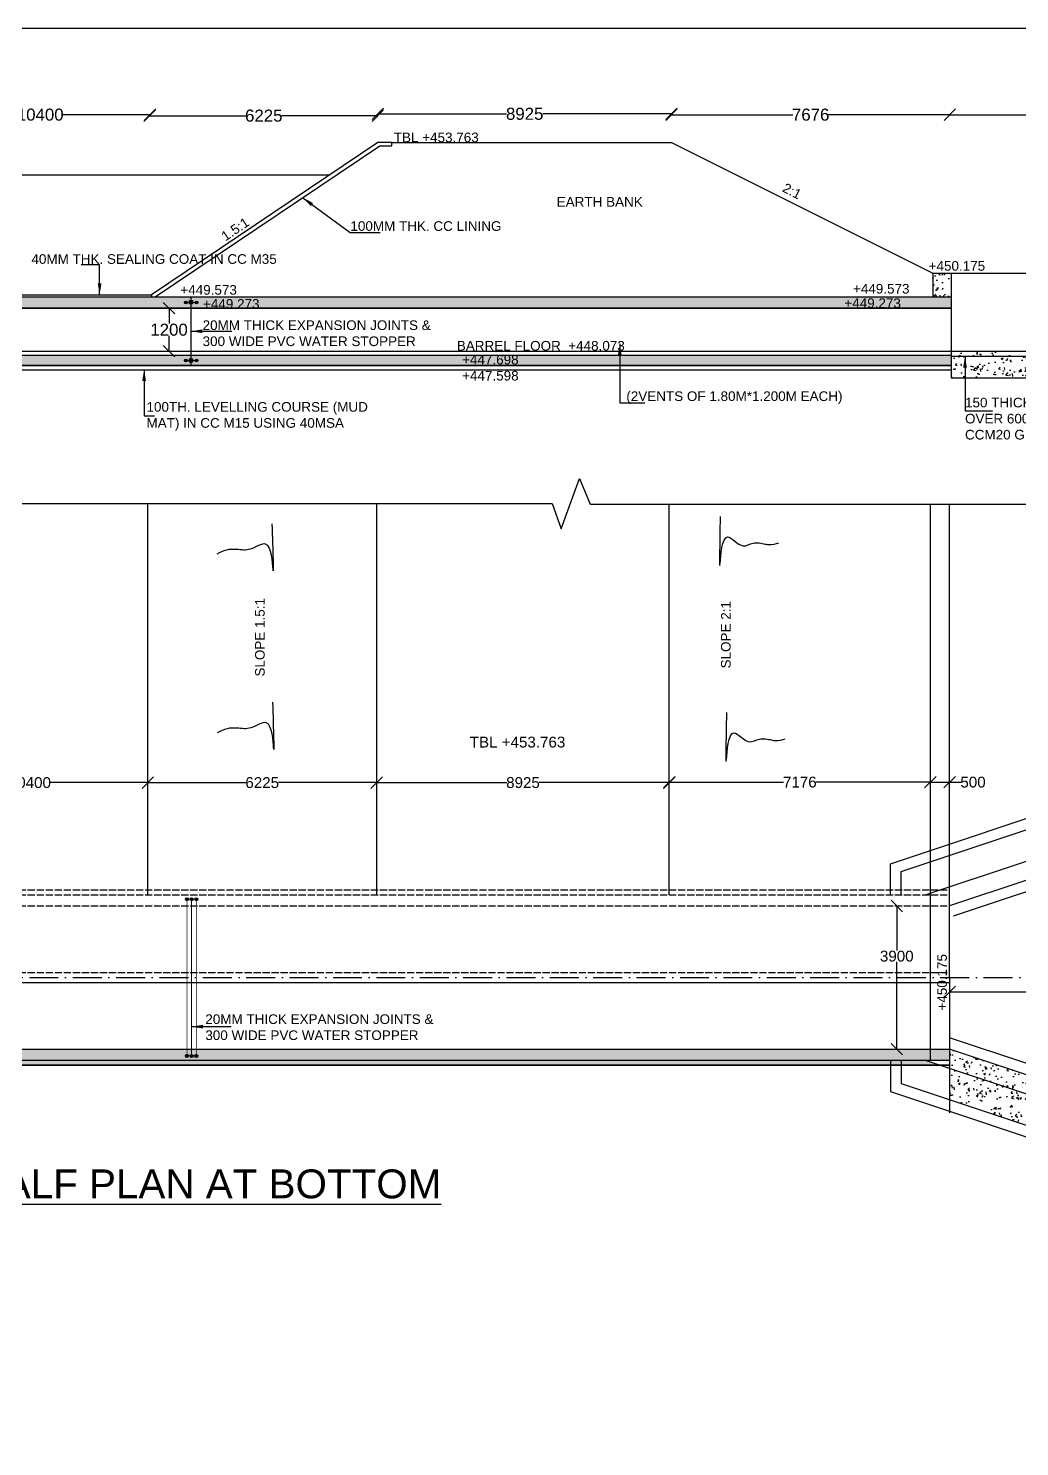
# Model space of a CAD drawing. Header units: millimetres. Extents: x 5124 to 6568637, y 2311 to 91879094.
# Drawn here: x 3752475 to 3760704, y 45943851 to 45955627 of the extents above; entities that cross this region are included whole.
import ezdxf

# ---------------------------------------------------------------- set-up
doc = ezdxf.new("R2010")
doc.units = ezdxf.units.MM
doc.header["$MEASUREMENT"] = 0
doc.linetypes.add('ACAD_ISO02W100', pattern=[15, 12, -3])
doc.linetypes.add('ACAD_ISO10W100', pattern=[18, 12, -3, 0, -3])
for name, color, linetype in [('DIMENSION', 7, 'Continuous'), ('DRAWING', 7, 'Continuous'), ('TEXT', 7, 'Continuous')]:
    doc.layers.add(name, color=color, linetype=linetype)
doc.styles.get("Standard").update_dxf_attribs({"font": 'arial.ttf', "height": 90})
doc.dimstyles.get("Standard").update_dxf_attribs({"dimtxt": 200, "dimasz": 110, "dimexe": 0.18, "dimexo": 0.0625, "dimgap": 0.09, "dimtad": 0, "dimtih": 1, "dimtoh": 1, "dimdec": 0, "dimzin": 0, "dimdsep": 46, "dimtxsty": 'Standard', "dimblk": 'OBLIQUE', "dimcen": 0.09, "dimse1": 1, "dimse2": 1, "dimadec": 0, "dimazin": 0, "dimtfac": 1, "dimtdec": 0, "dimtofl": 0, "dimtmove": 0, "dimatfit": 3, "dimfxl": 1, "dimtolj": 1, "dimtzin": 0, "dimarcsym": 0})
pattern_1 = [(50, (0, 0), (179.31504565, -15.68803375), [18.75, -206.25]), (355, (0, 0), (-34.6878334, 188.0480334), [15, -165]), (100.4514, (14.94, -1.3), (144.6273454, 172.3598855), [15.9350475, -175.285528]), (46.1842, (0, 50), (266.8102622, -41.3797536), [28.125, -309.375]), (96.6356, (22.23, 46.55), (233.6656764, 243.5294677), [23.902572, -262.92825]), (351.1842, (0, 50), (233.6654863, 243.5296502), [22.5, -247.5]), (21, (25, 37.5), (149.22676303, -100.65472267), [18.75, -206.25]), (326, (25, 37.5), (60.828833, 181.28751126), [15, -165]), (71.4514, (37.44, 29.11), (210.05565715, 80.6326242), [15.9350475, -175.285528]), (37.5, (0, 0), (3.03996383, 83.22346346), [0, -163, 0, -167.5, 0, -165.625]), (7.5, (0, 0), (65.76738436, 98.60292797), [0, -95.5, 0, -159.25, 0, -63.125]), (327.5, (-55.75, 0), (133.45560904, -5.63871793), [0, -62.5, 0, -195, 0, -258.75]), (317.5, (-80.75, 0), (145.79654234, 25.02624558), [0, -81.25, 0, -129.5, 0, -183.75])]
pattern_2 = [(50, (-42341.5, 289.44), (179.31504565, -15.68803375), [18.75, -206.25]), (355, (-42341.5, 289.44), (-34.6878334, 188.0480334), [15, -165]), (100.4514, (-42326.56, 288.13), (144.6273454, 172.3598855), [15.9350475, -175.285528]), (46.1842, (-42341.5, 339.44), (266.8102622, -41.3797536), [28.125, -309.375]), (96.6356, (-42319.27, 336), (233.6656764, 243.5294677), [23.902572, -262.92825]), (351.1842, (-42341.5, 339.44), (233.6654863, 243.5296502), [22.5, -247.5]), (21, (-42316.5, 326.94), (149.22676303, -100.65472267), [18.75, -206.25]), (326, (-42316.5, 326.94), (60.828833, 181.28751126), [15, -165]), (71.4514, (-42304.06, 318.55), (210.05565715, 80.6326242), [15.9350475, -175.285528]), (37.5, (-42341.5, 289.44), (3.03996383, 83.22346346), [0, -163, 0, -167.5, 0, -165.625]), (7.5, (-42341.5, 289.44), (65.76738436, 98.60292797), [0, -95.5, 0, -159.25, 0, -63.125]), (327.5, (-42397.25, 289.44), (133.45560904, -5.63871793), [0, -62.5, 0, -195, 0, -258.75]), (317.5, (-42422.25, 289.44), (145.79654234, 25.02624558), [0, -81.25, 0, -129.5, 0, -183.75])]

# ---------------------------------------------------------------- blocks, each defined once
blk = doc.blocks.new('_Oblique')
at = {"color": 0, "linetype": 'ByBlock', "lineweight": -2}
blk.add_line((-0.5, -0.5), (0.5, 0.5), dxfattribs=at)
blk = doc.blocks.new('*D161')
at = {"layer": 'Defpoints', "color": 0, "linetype": 'Continuous', "transparency": 16777216}
for p in [(3750335, 45954908), (3753484, 45954910), (3753484, 45954910)]:
    blk.add_point(p, dxfattribs=at)
at = {"layer": 'DIMENSION', "color": 0, "linetype": 'Continuous', "lineweight": -2, "transparency": 16777216}
for p, q in [((3750335, 45954910), (3751058.3527, 45954910)), ((3753484, 45954910), (3752760.6473, 45954910))]:
    blk.add_line(p, q, dxfattribs=at)
at = {"layer": 'DIMENSION', "color": 0, "linetype": 'Continuous', "lineweight": -2, "transparency": 16777216, "xscale": 95, "yscale": 95, "zscale": 95, "rotation": 180}
blk.add_blockref('_Oblique', (3750335, 45954910), dxfattribs=at)
at = {"layer": 'DIMENSION', "color": 0, "linetype": 'Continuous', "lineweight": -2, "transparency": 16777216, "xscale": 95, "yscale": 95, "zscale": 95}
blk.add_blockref('_Oblique', (3753484, 45954910), dxfattribs=at)
at = {"layer": 'DIMENSION', "color": 0, "linetype": 'Continuous', "transparency": 16777216, "insert": (3751909.5, 45954910), "char_height": 100, "attachment_point": 5}
blk.add_mtext('\\A1;CANAL BED WIDTH 10400', dxfattribs=at)
blk = doc.blocks.new('*D162')
at = {"layer": 'Defpoints', "color": 0, "linetype": 'Continuous', "transparency": 16777216}
for p in [(3753482, 45954908), (3755376, 45954902), (3755376, 45954680)]:
    blk.add_point(p, dxfattribs=at)
at = {"layer": 'DIMENSION', "color": 0, "linetype": 'Continuous', "lineweight": -2, "transparency": 16777216}
for p, q in [((3753482, 45954902), (3754279, 45954902)), ((3755376, 45954902), (3754579, 45954902))]:
    blk.add_line(p, q, dxfattribs=at)
at = {"layer": 'DIMENSION', "color": 0, "linetype": 'Continuous', "lineweight": -2, "transparency": 16777216, "xscale": 95, "yscale": 95, "zscale": 95, "rotation": 180}
blk.add_blockref('_Oblique', (3753482, 45954902), dxfattribs=at)
at = {"layer": 'DIMENSION', "color": 0, "linetype": 'Continuous', "lineweight": -2, "transparency": 16777216, "xscale": 95, "yscale": 95, "zscale": 95}
blk.add_blockref('_Oblique', (3755376, 45954902), dxfattribs=at)
at = {"layer": 'DIMENSION', "color": 0, "linetype": 'Continuous', "transparency": 16777216, "insert": (3754429, 45954902), "char_height": 100, "attachment_point": 5}
blk.add_mtext('\\A1;6225', dxfattribs=at)
blk = doc.blocks.new('*D163')
at = {"layer": 'Defpoints', "color": 0, "linetype": 'Continuous', "transparency": 16777216}
for p in [(3755376, 45954902), (3757814, 45954917), (3757814, 45954680)]:
    blk.add_point(p, dxfattribs=at)
at = {"layer": 'DIMENSION', "color": 0, "linetype": 'Continuous', "lineweight": -2, "transparency": 16777216}
for p, q in [((3755376, 45954917), (3756445, 45954917)), ((3757814, 45954917), (3756745, 45954917))]:
    blk.add_line(p, q, dxfattribs=at)
at = {"layer": 'DIMENSION', "color": 0, "linetype": 'Continuous', "lineweight": -2, "transparency": 16777216, "xscale": 95, "yscale": 95, "zscale": 95, "rotation": 180}
blk.add_blockref('_Oblique', (3755376, 45954917), dxfattribs=at)
at = {"layer": 'DIMENSION', "color": 0, "linetype": 'Continuous', "lineweight": -2, "transparency": 16777216, "xscale": 95, "yscale": 95, "zscale": 95}
blk.add_blockref('_Oblique', (3757814, 45954917), dxfattribs=at)
at = {"layer": 'DIMENSION', "color": 0, "linetype": 'Continuous', "transparency": 16777216, "insert": (3756595, 45954917), "char_height": 100, "attachment_point": 5}
blk.add_mtext('\\A1;8925', dxfattribs=at)
blk = doc.blocks.new('*D164')
at = {"layer": 'Defpoints', "color": 0, "linetype": 'Continuous', "transparency": 16777216}
for p in [(3757814, 45954917), (3760124, 45954910), (3760124, 45954910)]:
    blk.add_point(p, dxfattribs=at)
at = {"layer": 'DIMENSION', "color": 0, "linetype": 'Continuous', "lineweight": -2, "transparency": 16777216}
for p, q in [((3757814, 45954910), (3758820, 45954910)), ((3760124, 45954910), (3759118, 45954910))]:
    blk.add_line(p, q, dxfattribs=at)
at = {"layer": 'DIMENSION', "color": 0, "linetype": 'Continuous', "lineweight": -2, "transparency": 16777216, "xscale": 95, "yscale": 95, "zscale": 95, "rotation": 180}
blk.add_blockref('_Oblique', (3757814, 45954910), dxfattribs=at)
at = {"layer": 'DIMENSION', "color": 0, "linetype": 'Continuous', "lineweight": -2, "transparency": 16777216, "xscale": 95, "yscale": 95, "zscale": 95}
blk.add_blockref('_Oblique', (3760124, 45954910), dxfattribs=at)
at = {"layer": 'DIMENSION', "color": 0, "linetype": 'Continuous', "transparency": 16777216, "insert": (3758969, 45954910), "char_height": 100, "attachment_point": 5}
blk.add_mtext('\\A1;7676', dxfattribs=at)
blk = doc.blocks.new('*D165')
at = {"layer": 'Defpoints', "color": 0, "linetype": 'Continuous', "transparency": 16777216}
for p in [(3760124, 45954910), (3763319, 45954910), (3763319, 45954910)]:
    blk.add_point(p, dxfattribs=at)
at = {"layer": 'DIMENSION', "color": 0, "linetype": 'Continuous', "lineweight": -2, "transparency": 16777216}
for p, q in [((3760124, 45954910), (3761538, 45954910)), ((3763319, 45954910), (3761905, 45954910))]:
    blk.add_line(p, q, dxfattribs=at)
at = {"layer": 'DIMENSION', "color": 0, "linetype": 'Continuous', "lineweight": -2, "transparency": 16777216, "xscale": 95, "yscale": 95, "zscale": 95, "rotation": 180}
blk.add_blockref('_Oblique', (3760124, 45954910), dxfattribs=at)
at = {"layer": 'DIMENSION', "color": 0, "linetype": 'Continuous', "lineweight": -2, "transparency": 16777216, "xscale": 95, "yscale": 95, "zscale": 95}
blk.add_blockref('_Oblique', (3763319, 45954910), dxfattribs=at)
at = {"layer": 'DIMENSION', "color": 0, "linetype": 'Continuous', "transparency": 16777216, "insert": (3761722, 45954910), "char_height": 100, "attachment_point": 5}
blk.add_mtext('\\A1;10600', dxfattribs=at)
blk = doc.blocks.new('*D183')
at = {"layer": 'Defpoints', "color": 0, "linetype": 'Continuous', "transparency": 16777216}
for p in [(3753642.5, 45953303), (3753642.5, 45952946), (3753642.5, 45952946)]:
    blk.add_point(p, dxfattribs=at)
at = {"layer": 'DIMENSION', "color": 0, "linetype": 'Continuous', "lineweight": -2, "transparency": 16777216}
for p, q in [((3753642.5, 45953303), (3753642.5, 45953175.6473)), ((3753642.5, 45952946), (3753642.5, 45953073.3527))]:
    blk.add_line(p, q, dxfattribs=at)
at = {"layer": 'DIMENSION', "color": 0, "linetype": 'Continuous', "lineweight": -2, "transparency": 16777216, "xscale": 95, "yscale": 95, "zscale": 95}
for p, rotation in [((3753642.5, 45953303), 90), ((3753642.5, 45952946), 270)]:
    blk.add_blockref('_Oblique', p, dxfattribs=dict(at, rotation=rotation))
at = {"layer": 'DIMENSION', "color": 0, "linetype": 'Continuous', "transparency": 16777216, "insert": (3753642.5, 45953124.5), "char_height": 100, "attachment_point": 5}
blk.add_mtext('\\A1;1200', dxfattribs=at)
blk = doc.blocks.new('*D224')
at = {"layer": 'Defpoints', "color": 0, "linetype": 'Continuous', "transparency": 16777216}
for p in [(3753466, 45949364), (3750314, 45949332), (3753466, 45949332)]:
    blk.add_point(p, dxfattribs=at)
at = {"layer": 'DIMENSION', "color": 0, "linetype": 'Continuous', "lineweight": -2, "transparency": 16777216}
for p, q in [((3750314, 45949364), (3751124, 45949364)), ((3753466, 45949364), (3752656, 45949364))]:
    blk.add_line(p, q, dxfattribs=at)
at = {"layer": 'DIMENSION', "color": 0, "linetype": 'Continuous', "lineweight": -2, "transparency": 16777216, "xscale": 95, "yscale": 95, "zscale": 95, "rotation": 180}
blk.add_blockref('_Oblique', (3750314, 45949364), dxfattribs=at)
at = {"layer": 'DIMENSION', "color": 0, "linetype": 'Continuous', "lineweight": -2, "transparency": 16777216, "xscale": 95, "yscale": 95, "zscale": 95}
blk.add_blockref('_Oblique', (3753466, 45949364), dxfattribs=at)
at = {"layer": 'DIMENSION', "color": 0, "linetype": 'Continuous', "transparency": 16777216, "insert": (3751890, 45949364), "char_height": 90, "attachment_point": 5}
blk.add_mtext('\\A1;CANAL BED WIDTH 10400', dxfattribs=at)
blk = doc.blocks.new('*D225')
at = {"layer": 'Defpoints', "color": 0, "linetype": 'Continuous', "transparency": 16777216}
for p in [(3753466, 45949364), (3755366, 45949364), (3755366, 45949364)]:
    blk.add_point(p, dxfattribs=at)
at = {"layer": 'DIMENSION', "color": 0, "linetype": 'Continuous', "lineweight": -2, "transparency": 16777216}
for p, q in [((3753466, 45949364), (3754281, 45949364)), ((3755366, 45949364), (3754552, 45949364))]:
    blk.add_line(p, q, dxfattribs=at)
at = {"layer": 'DIMENSION', "color": 0, "linetype": 'Continuous', "lineweight": -2, "transparency": 16777216, "xscale": 95, "yscale": 95, "zscale": 95, "rotation": 180}
blk.add_blockref('_Oblique', (3753466, 45949364), dxfattribs=at)
at = {"layer": 'DIMENSION', "color": 0, "linetype": 'Continuous', "lineweight": -2, "transparency": 16777216, "xscale": 95, "yscale": 95, "zscale": 95}
blk.add_blockref('_Oblique', (3755366, 45949364), dxfattribs=at)
at = {"layer": 'DIMENSION', "color": 0, "linetype": 'Continuous', "transparency": 16777216, "insert": (3754416, 45949364), "char_height": 90, "attachment_point": 5}
blk.add_mtext('\\A1;6225', dxfattribs=at)
blk = doc.blocks.new('*D226')
at = {"layer": 'Defpoints', "color": 0, "linetype": 'Continuous', "transparency": 16777216}
for p in [(3755366, 45949364), (3757796, 45949364), (3757796, 45949364)]:
    blk.add_point(p, dxfattribs=at)
at = {"layer": 'DIMENSION', "color": 0, "linetype": 'Continuous', "lineweight": -2, "transparency": 16777216}
for p, q in [((3755366, 45949364), (3756446, 45949364)), ((3757796, 45949364), (3756716, 45949364))]:
    blk.add_line(p, q, dxfattribs=at)
at = {"layer": 'DIMENSION', "color": 0, "linetype": 'Continuous', "lineweight": -2, "transparency": 16777216, "xscale": 95, "yscale": 95, "zscale": 95, "rotation": 180}
blk.add_blockref('_Oblique', (3755366, 45949364), dxfattribs=at)
at = {"layer": 'DIMENSION', "color": 0, "linetype": 'Continuous', "lineweight": -2, "transparency": 16777216, "xscale": 95, "yscale": 95, "zscale": 95}
blk.add_blockref('_Oblique', (3757796, 45949364), dxfattribs=at)
at = {"layer": 'DIMENSION', "color": 0, "linetype": 'Continuous', "transparency": 16777216, "insert": (3756581, 45949364), "char_height": 90, "attachment_point": 5}
blk.add_mtext('\\A1;8925', dxfattribs=at)
blk = doc.blocks.new('*D227')
at = {"layer": 'Defpoints', "color": 0, "linetype": 'Continuous', "transparency": 16777216}
for p in [(3757796, 45949364), (3759963, 45949368), (3759963, 45949368)]:
    blk.add_point(p, dxfattribs=at)
at = {"layer": 'DIMENSION', "color": 0, "linetype": 'Continuous', "lineweight": -2, "transparency": 16777216}
for p, q in [((3757796, 45949368), (3758745, 45949368)), ((3759963, 45949368), (3759013, 45949368))]:
    blk.add_line(p, q, dxfattribs=at)
at = {"layer": 'DIMENSION', "color": 0, "linetype": 'Continuous', "lineweight": -2, "transparency": 16777216, "xscale": 95, "yscale": 95, "zscale": 95, "rotation": 180}
blk.add_blockref('_Oblique', (3757796, 45949368), dxfattribs=at)
at = {"layer": 'DIMENSION', "color": 0, "linetype": 'Continuous', "lineweight": -2, "transparency": 16777216, "xscale": 95, "yscale": 95, "zscale": 95}
blk.add_blockref('_Oblique', (3759963, 45949368), dxfattribs=at)
at = {"layer": 'DIMENSION', "color": 0, "linetype": 'Continuous', "transparency": 16777216, "insert": (3758879, 45949368), "char_height": 90, "attachment_point": 5}
blk.add_mtext('\\A1;7176', dxfattribs=at)
blk = doc.blocks.new('*D228')
at = {"layer": 'Defpoints', "color": 0, "linetype": 'Continuous', "transparency": 16777216}
for p in [(3759963, 45949368), (3760123, 45949368), (3760123, 45949368)]:
    blk.add_point(p, dxfattribs=at)
at = {"layer": 'DIMENSION', "color": 0, "linetype": 'Continuous', "lineweight": -2, "transparency": 16777216}
for p, q in [((3759963, 45949368), (3760123, 45949368)), ((3760123, 45949368), (3760218, 45949368))]:
    blk.add_line(p, q, dxfattribs=at)
at = {"layer": 'DIMENSION', "color": 0, "linetype": 'Continuous', "lineweight": -2, "transparency": 16777216, "xscale": 95, "yscale": 95, "zscale": 95, "rotation": 180}
blk.add_blockref('_Oblique', (3759963, 45949368), dxfattribs=at)
at = {"layer": 'DIMENSION', "color": 0, "linetype": 'Continuous', "lineweight": -2, "transparency": 16777216, "xscale": 95, "yscale": 95, "zscale": 95}
blk.add_blockref('_Oblique', (3760123, 45949368), dxfattribs=at)
at = {"layer": 'DIMENSION', "color": 0, "linetype": 'Continuous', "transparency": 16777216, "insert": (3760317, 45949368), "char_height": 90, "attachment_point": 5}
blk.add_mtext('\\A1;500', dxfattribs=at)
blk = doc.blocks.new('*D234')
at = {"layer": 'Defpoints', "color": 0, "linetype": 'Continuous', "transparency": 16777216}
for p in [(3759858, 45948340), (3759684, 45947151), (3759858, 45947151)]:
    blk.add_point(p, dxfattribs=at)
at = {"layer": 'DIMENSION', "color": 0, "linetype": 'Continuous', "lineweight": -2, "transparency": 16777216}
for p, q in [((3759684, 45948340), (3759684, 45947969)), ((3759684, 45947151), (3759684, 45947877))]:
    blk.add_line(p, q, dxfattribs=at)
at = {"layer": 'DIMENSION', "color": 0, "linetype": 'Continuous', "lineweight": -2, "transparency": 16777216, "xscale": 95, "yscale": 95, "zscale": 95}
for p, rotation in [((3759684, 45948340), 90), ((3759684, 45947151), 270)]:
    blk.add_blockref('_Oblique', p, dxfattribs=dict(at, rotation=rotation))
at = {"layer": 'DIMENSION', "color": 0, "linetype": 'Continuous', "transparency": 16777216, "insert": (3759684, 45947923), "char_height": 90, "attachment_point": 5}
blk.add_mtext('\\A1;3900', dxfattribs=at)
blk = doc.blocks.new('*D241')
at = {"layer": 'Defpoints', "color": 0, "linetype": 'Continuous', "transparency": 16777216}
for p in [(3760123, 45947626), (3763316, 45947626), (3763316, 45947626)]:
    blk.add_point(p, dxfattribs=at)
at = {"layer": 'DIMENSION', "color": 0, "linetype": 'Continuous', "lineweight": -2, "transparency": 16777216}
for p, q in [((3760123, 45947626), (3761555, 45947626)), ((3763316, 45947626), (3761885, 45947626))]:
    blk.add_line(p, q, dxfattribs=at)
at = {"layer": 'DIMENSION', "color": 0, "linetype": 'Continuous', "lineweight": -2, "transparency": 16777216, "xscale": 95, "yscale": 95, "zscale": 95, "rotation": 180}
blk.add_blockref('_Oblique', (3760123, 45947626), dxfattribs=at)
at = {"layer": 'DIMENSION', "color": 0, "linetype": 'Continuous', "lineweight": -2, "transparency": 16777216, "xscale": 95, "yscale": 95, "zscale": 95}
blk.add_blockref('_Oblique', (3763316, 45947626), dxfattribs=at)
at = {"layer": 'DIMENSION', "color": 0, "linetype": 'Continuous', "transparency": 16777216, "insert": (3761720, 45947626), "char_height": 90, "attachment_point": 5}
blk.add_mtext('\\A1;10600', dxfattribs=at)

msp = doc.modelspace()

# ---------------------------------------------------------------- hatches: boundary and pattern name
at = {"layer": 'DRAWING', "linetype": 'Continuous'}
h = msp.add_hatch(dxfattribs=at)
h.set_pattern_fill('AR-CONC', color=256, scale=25, style=0)
h.set_pattern_definition(pattern_1)
h.paths.add_polyline_path([(3760136.5, 45953594.5), (3759982.5, 45953594.5), (3759982.5, 45953396.5), (3760136.5, 45953396.5)])
h = msp.add_hatch(dxfattribs=at)
h.set_pattern_fill('AR-CONC', color=256, scale=25, style=0)
h.set_pattern_definition(pattern_1)
h.paths.add_polyline_path([(3760136.5, 45953396.5), (3745242, 45953396.5), (3745242, 45953303), (3760136.5, 45953303)])
h = msp.add_hatch(color=256, dxfattribs=at)
h.paths.add_polyline_path([(3753858.5, 45953351, 1), (3753881.5, 45953351, 1)])
h.paths.add_polyline_path([(3753792.5, 45953351, 1), (3753769.5, 45953351, 1)])
h = msp.add_hatch(color=256, dxfattribs=at)
h.paths.add_polyline_path([(3753825, 45953366.5), (3753811, 45953366.5), (3753811, 45953351), (3753825, 45953351)])
h.paths.add_polyline_path([(3753838.5, 45953366.5), (3753825, 45953366.5), (3753825, 45953351), (3753838.5, 45953351)])
h.paths.add_polyline_path([(3753825, 45953351), (3753811, 45953351), (3753811, 45953338.5), (3753825, 45953338.5)])
h.paths.add_polyline_path([(3753838.5, 45953351), (3753825, 45953351), (3753825, 45953338.5), (3753838.5, 45953338.5)])
h = msp.add_hatch(dxfattribs=at)
h.set_pattern_fill('AR-CONC', color=256, scale=25, style=0)
h.set_pattern_definition(pattern_1)
h.paths.add_polyline_path([(3760136.5, 45952913.5), (3745242, 45952913.5), (3745242, 45952827.5), (3760136.5, 45952827.5)])
h = msp.add_hatch(color=256, dxfattribs=at)
h.paths.add_polyline_path([(3753858.5, 45952869.5, 1), (3753881.5, 45952869.5, 1)])
h.paths.add_polyline_path([(3753792.5, 45952869.5, 1), (3753769.5, 45952869.5, 1)])
h = msp.add_hatch(color=256, dxfattribs=at)
h.paths.add_polyline_path([(3753825, 45952884), (3753811, 45952884), (3753811, 45952868.5), (3753825, 45952868.5)])
h.paths.add_polyline_path([(3753838.5, 45952884), (3753825, 45952884), (3753825, 45952868.5), (3753838.5, 45952868.5)])
h.paths.add_polyline_path([(3753825, 45952868.5), (3753811, 45952868.5), (3753811, 45952856), (3753825, 45952856)])
h.paths.add_polyline_path([(3753838.5, 45952868.5), (3753825, 45952868.5), (3753825, 45952856), (3753838.5, 45952856)])
h = msp.add_hatch(dxfattribs=at)
h.set_pattern_fill('AR-CONC', color=256, scale=25, style=0)
h.set_pattern_definition(pattern_1)
h.paths.add_polyline_path([(3762834.5, 45952938), (3762933, 45952938), (3762936, 45952946), (3760136.5, 45952946), (3760136.5, 45952905), (3762834.5, 45952905), (3762834.5, 45952913)])
h = msp.add_hatch(dxfattribs=at)
h.set_pattern_fill('AR-CONC', color=256, scale=25, style=0)
h.set_pattern_definition(pattern_1)
h.paths.add_polyline_path([(3762834.5, 45952905), (3760136.5, 45952905), (3760136.5, 45952827.5), (3760136.5, 45952726.5), (3763328.5, 45952726.5), (3763328.5, 45952753), (3762834.5, 45952753)])
for points in [[(3753803.5, 45948396.4, 1), (3753778.5, 45948396.4, 1)], [(3753842.5, 45948396.4, 1), (3753817.5, 45948396.4, 1)], [(3753881.5, 45948396.4, 1), (3753856.5, 45948396.4, 1)], [(3753803.5, 45947094.6, 1), (3753778.5, 45947094.6, 1)], [(3753842.5, 45947094.6, 1), (3753817.5, 45947094.6, 1)], [(3753881.5, 45947094.6, 1), (3753856.5, 45947094.6, 1)]]:
    msp.add_hatch(color=256, dxfattribs=at).paths.add_polyline_path(points)
h = msp.add_hatch(dxfattribs=at)
h.set_pattern_fill('AR-CONC', color=256, scale=25, style=0)
h.set_pattern_definition(pattern_2)
h.paths.add_polyline_path([(3759963, 45947151.1), (3745193.5, 45947151.1), (3745193.5, 45947058.6), (3759963, 45947058.6)])
h.paths.add_polyline_path([(3753856.5, 45947094.6), (3753842.5, 45947094.6, -1), (3753817.5, 45947094.6), (3753803.5, 45947094.6, -1), (3753778.5, 45947094.6, -1), (3753803.5, 45947094.6), (3753817.5, 45947094.6, -1), (3753842.5, 45947094.6), (3753856.5, 45947094.6, -1), (3753881.5, 45947094.6, -1)], flags=16)
h.paths.add_polyline_path([(3749974, 45947094.6), (3749960, 45947094.6, -1), (3749935, 45947094.6), (3749921, 45947094.6, -1), (3749896, 45947094.6, -1), (3749921, 45947094.6), (3749935, 45947094.6, -1), (3749960, 45947094.6), (3749974, 45947094.6, -1), (3749999, 45947094.6, -1)], flags=16)
h = msp.add_hatch(dxfattribs=at)
h.set_pattern_fill('AR-CONC', color=256, scale=25, style=0)
h.set_pattern_definition(pattern_2)
h.paths.add_polyline_path([(3760123, 45947151.1), (3759963, 45947151.1), (3759963, 45947058.6), (3760123, 45947058.6)])
h.paths.add_polyline_path([(3759919.5, 45947058.6), (3759721.5, 45947058.6), (3759721.5, 45947017.6), (3760043, 45947017.6)])
h.paths.add_polyline_path([(3759721.5, 45947058.6), (3759631.5, 45947058.6), (3759631.5, 45947017.6), (3759721.5, 45947017.6)])
h.paths.add_polyline_path([(3759631.5, 45947058.6), (3745193.5, 45947058.6), (3745193.5, 45947017.6), (3759631.5, 45947017.6)])
h = msp.add_hatch(dxfattribs=at)
h.set_pattern_fill('AR-CONC', color=256, scale=25, style=0)
h.set_pattern_definition(pattern_2)
h.paths.add_polyline_path([(3760123, 45946991), (3760123, 45946731), (3762913, 45945799.1), (3762913, 45944904.6), (3763159.5, 45944904.6), (3763159.5, 45945983.1)])
h.paths.add_polyline_path([(3760123, 45947151.1), (3760123, 45947017.6), (3760123, 45946991), (3763159.5, 45945983.1), (3763159.5, 45944904.6), (3763316.5, 45944904.6), (3763316.5, 45946089.6)])

# ---------------------------------------------------------------- linework, layer by layer
at = {"layer": 'DIMENSION', "linetype": 'Continuous'}
for points in [[(3754496.9, 45951514.4), (3754505.7, 45951138.7), (3754444.5, 45951344.1), (3754317.2, 45951302.5), (3754260.9, 45951295.2), (3754202.1, 45951300.1), (3754118.8, 45951295.2), (3754038, 45951260.9)], [(3754501.9, 45950031.1), (3754510.7, 45949655.3), (3754449.5, 45949860.7), (3754322.1, 45949819.1), (3754265.8, 45949811.8), (3754207, 45949816.7), (3754123.8, 45949811.8), (3754043, 45949777.6)]]:
    msp.add_spline(points, degree=3, dxfattribs=at)
at = {"layer": 'DRAWING', "linetype": 'Continuous'}
msp.add_line((3760136.5, 45952726.5), (3763328.5, 45952726.5), dxfattribs=at)
for points in [[(3774092, 45955627), (3738648, 45955627), (3738648, 45930809.5), (3774092, 45930809.5)], [(3745242, 45953396.5), (3760136.5, 45953396.5), (3760136.5, 45953303), (3745242, 45953303)], [(3753811, 45953366.5), (3753838.5, 45953366.5), (3753838.5, 45953338.5), (3753811, 45953338.5)], [(3745242, 45952913.5), (3760136.5, 45952913.5), (3760136.5, 45952827.5), (3745242, 45952827.5)], [(3753811, 45952884), (3753838.5, 45952884), (3753838.5, 45952856), (3753811, 45952856)], [(3745193.5, 45947151.1), (3760123, 45947151.1), (3760123, 45947017.6), (3745193.5, 45947017.6)]]:
    msp.add_lwpolyline(points, close=True, dxfattribs=at)
for points in [[(3745546.5, 45953977.5), (3746915, 45954687.5), (3748448, 45954687.5), (3750331.5, 45953414), (3753498, 45953414), (3753498, 45953396.5)], [(3753527.5, 45953396.5), (3755391.5, 45954651), (3755491.5, 45954651), (3755491.5, 45954679.5), (3755376.5, 45954679.5), (3753498, 45953414)], [(3755491.5, 45954679.5), (3757814, 45954679.5), (3759982.5, 45953594.5), (3759982.5, 45953396.5)], [(3748856.3, 45954411.5), (3754978.6, 45954411.5)], [(3759982.5, 45953594.5), (3763176.5, 45953594.5)], [(3760136.5, 45953598), (3760136.5, 45952726.5)], [(3745522, 45953396.5), (3760136.5, 45953396.5)], [(3745242, 45953303), (3760136.5, 45953303)], [(3743552, 45952946), (3763176.5, 45952946)], [(3745244.5, 45952913.5), (3760136.5, 45952913.5)], [(3760136.5, 45952905), (3763328.5, 45952905)], [(3745244.5, 45952827.5), (3760136.5, 45952827.5)], [(3745244.5, 45952792.8), (3760136.5, 45952792.8)], [(3743856.5, 45951690.4), (3747554.5, 45951690.4), (3747641.5, 45951477.9), (3747792.5, 45951897.4), (3747861.5, 45951691.4), (3749237.5, 45951691.4), (3749311, 45951473.4), (3749461.5, 45951897.9), (3749531.5, 45951689.4), (3751594.5, 45951689.4), (3751662.5, 45951471.4), (3751818.5, 45951890.9), (3751897.5, 45951682.4), (3756823.5, 45951682.4), (3756899, 45951470.9), (3757049.5, 45951889.4), (3757139, 45951676.9), (3761483, 45951676.9)], [(3753466.5, 45948432.4), (3753466.5, 45951682.4)], [(3755366.5, 45948432.4), (3755366.5, 45951682.4)], [(3757795.5, 45948432.4), (3757795.5, 45951676.9)], [(3759963, 45947058.6), (3759963, 45951676.9)], [(3760123, 45948868.4), (3760123, 45951676.9)], [(3759631.5, 45948432.4), (3759631.5, 45948690.8), (3762823, 45949756.8), (3762823, 45950676.4), (3763406.5, 45950676.4), (3763406.5, 45949336.5), (3760151.4, 45948254.5)], [(3759721.5, 45948432.4), (3759721.5, 45948625.9), (3762913, 45949691.9), (3762913, 45950586.4), (3763316.5, 45950586.4), (3763316.5, 45949401.4), (3760123, 45948339.9)], [(3759919.5, 45948432.4), (3763159.5, 45949507.9), (3763159.5, 45950586.4)], [(3760123, 45947745.5), (3760123, 45948868.4)], [(3745193.5, 45947703.6), (3760123, 45947703.6)], [(3760123, 45947745.5), (3760123, 45946622.6)], [(3759631.5, 45947058.6), (3759631.5, 45946800.2), (3762823, 45945734.2), (3762823, 45944814.6), (3763406.5, 45944814.6), (3763406.5, 45946154.5), (3760123, 45947245.9)], [(3745193.5, 45947151.1), (3760123, 45947151.1)], [(3759721.5, 45947058.6), (3759721.5, 45946865.1), (3762913, 45945799.1), (3762913, 45944904.6), (3763316.5, 45944904.6), (3763316.5, 45946089.6), (3760123, 45947151.1)], [(3745193.5, 45947058.6), (3760123, 45947058.6)], [(3745193.5, 45947017.6), (3760123, 45947017.6)], [(3759919.5, 45947058.6), (3763159.5, 45945983.1), (3763159.5, 45944904.6)]]:
    msp.add_lwpolyline(points, dxfattribs=at)
for points, const_width in [([(3753792, 45953351), (3753858.5, 45953351)], 8), ([(3753825, 45953396.5), (3753825, 45952827.5)], 10), ([(3753792, 45952869.5), (3753858.5, 45952869.5)], 8), ([(3753830, 45948396.4), (3753791.5, 45948396.4)], 4), ([(3753830, 45948396.4), (3753868.5, 45948396.4)], 4), ([(3753830, 45948387.4), (3753830, 45947745.5)], 8), ([(3753830, 45947103.6), (3753830, 45947745.5)], 8), ([(3753830, 45947094.6), (3753791.5, 45947094.6)], 4), ([(3753830, 45947094.6), (3753868.5, 45947094.6)], 4)]:
    msp.add_lwpolyline(points, dxfattribs=dict(at, const_width=const_width))
at = {"layer": 'DRAWING', "linetype": 'ACAD_ISO02W100', "ltscale": 5}
for points in [[(3745193.5, 45948473.4), (3760123, 45948473.4)], [(3745193.5, 45948432.4), (3760123, 45948432.4)], [(3745193.5, 45948339.9), (3760123, 45948339.9)], [(3745193.5, 45947787.4), (3760123, 45947787.4)]]:
    msp.add_lwpolyline(points, dxfattribs=at)
at = {"layer": 'DRAWING', "linetype": 'ACAD_ISO02W100', "ltscale": 5, "const_width": 4}
for points in [[(3753791, 45948396.4), (3753791, 45947742.4)], [(3753869, 45948396.4), (3753869, 45947742.4)], [(3753791, 45947094.6), (3753791, 45947748.6)], [(3753869, 45947094.6), (3753869, 45947748.6)]]:
    msp.add_lwpolyline(points, dxfattribs=at)
at = {"layer": 'DRAWING', "linetype": 'ACAD_ISO10W100', "ltscale": 20}
msp.add_lwpolyline([(3741320, 45947745.5), (3764918, 45947745.5)], dxfattribs=at)
at = {"layer": 'DRAWING', "linetype": 'Continuous'}
for centre, radius in [((3753781, 45953351), 11.5), ((3753870, 45953351), 11.5), ((3753781, 45952869.5), 11.5), ((3753870, 45952869.5), 11.5), ((3753791, 45948396.4), 12.5), ((3753830, 45948396.4), 12.5), ((3753869, 45948396.4), 12.5), ((3753791, 45947094.6), 12.5), ((3753830, 45947094.6), 12.5), ((3753869, 45947094.6), 12.5)]:
    msp.add_circle(centre, radius, dxfattribs=at)
for points in [[(3758217.8, 45951573.8), (3758217.8, 45951187), (3758280.6, 45951405.5), (3758408.9, 45951330.1), (3758491.8, 45951352.7), (3758592.4, 45951345.2), (3758625.1, 45951340.2), (3758705.6, 45951355.2)], [(3758269.9, 45949946.9), (3758269.9, 45949560.1), (3758332.8, 45949778.7), (3758461, 45949703.3), (3758544, 45949725.9), (3758644.6, 45949718.4), (3758677.3, 45949713.4), (3758757.8, 45949728.4)]]:
    msp.add_spline(points, degree=3, dxfattribs=at)

# ---------------------------------------------------------------- texts
at = {"layer": 'TEXT', "linetype": 'Continuous'}
msp.add_text('SLOPE 2:1', height=80, rotation=90, dxfattribs=at).set_placement((3758304.8, 45950312.5))
at = {"layer": 'TEXT'}
msp.add_text('%%UHALF PLAN AT TOP AND HALF PLAN AT BOTTOM', height=240, dxfattribs=at).set_placement((3748004.8, 45945912.6))
at = {"layer": 'TEXT', "linetype": 'Continuous', "attachment_point": 1}
for s, insert, char_height, width in [('TBL +453.763', (3755508.3, 45954761.6), 80, 740.893), ('EARTH BANK', (3756861, 45954226.5), 80, 768.11), ('100MM THK. CC LINING', (3755148.1, 45954025.7), 80, 1248.222), ('40MM THK. SEALING COAT IN CC M35', (3752500, 45953751.8), 80, 2033.215), (' +450.175', (3759917.5, 45953694.6), 80, 496.025), (' +449.573', (3753705.4, 45953495.8), 80, 740.893), (' +449.573', (3759289.5, 45953505.1), 80, 740.893), (' +449.273', (3753893.4, 45953379.3), 80, 496.025), (' +449.273', (3759218, 45953385.6), 80, 496.025), ('20MM THICK EXPANSION JOINTS & 300 WIDE PVC WATER STOPPER ', (3753921.2, 45953202.3), 80, 1992.787), ('BARREL FLOOR  +448.073', (3756031.6, 45953031.5), 80, 1496.851), ('+447.698\\P+447.598', (3756075.6, 45952916.5), 80, 465.575), ('100TH. LEVELLING COURSE (MUD MAT) IN CC M15 USING 40MSA', (3753455.3, 45952524.1), 80, 1833.16), ('(2VENTS OF 1.80M*1.200M EACH)', (3757438.8, 45952613.1), 80, 2049.847), ('150 THICK WEARING COAT IN CCM25\\POVER 600 THK. FLOOR CONCRETE IN CCM20 GRADE', (3760250.5, 45952560), 80, 2090.43), ('TBL +453.763', (3756138.9, 45949745.8), 90, 1165.65), ('20MM THICK EXPANSION JOINTS & 300 WIDE PVC WATER STOPPER ', (3753943.7, 45947440.3), 80, 1992.787)]:
    msp.add_mtext(s, dxfattribs=dict(at, insert=insert, char_height=char_height, width=width))
at = {"layer": 'TEXT', "linetype": 'Continuous', "char_height": 80, "attachment_point": 1}
for s, insert, width, rotation in [('2:1', (3758764, 45954346.8), 768.11, 332.86955), ('1.5:1', (3754065.9, 45953923.3), 740.893, 34.06522), ('SLOPE 1.5:1', (3754356.7, 45950244.8), 1165.65, 90), ('+450.175', (3760019.9, 45947471.9), 464.975, 90)]:
    msp.add_mtext(s, dxfattribs=dict(at, insert=insert, width=width, rotation=rotation))

# ---------------------------------------------------------------- dimensions: what is measured, and where the dimension line sits
at = {"layer": 'DIMENSION', "linetype": 'Continuous'}
for base, p1, p2, text, picture, middle in [((3753484, 45954910), (3750335, 45954908), (3753484, 45954910), 'CANAL BED WIDTH 10400', '*D161', (3751909.5, 45954910)), ((3755376.5, 45954902.5), (3753482.2, 45954908.2), (3755376.5, 45954679.5), '6225', '*D162', (3754429.4, 45954902.5)), ((3757814, 45954917), (3755376.5, 45954902.5), (3757814, 45954679.5), '8925', '*D163', (3756595.2, 45954917)), ((3760124.5, 45954910), (3757814, 45954917), (3760124.5, 45954910), '7676', '*D164', (3758969.2, 45954910)), ((3763319, 45954910), (3760124.5, 45954910), (3763319, 45954910), '10600', '*D165', (3761721.8, 45954910)), ((3753466.5, 45949364), (3750314, 45949332), (3753466.5, 45949332), 'CANAL BED WIDTH 10400', '*D224', (3751890.2, 45949364)), ((3755366.5, 45949364), (3753466.5, 45949364), (3755366.5, 45949364), '6225', '*D225', (3754416.5, 45949364)), ((3757795.5, 45949364), (3755366.5, 45949364), (3757795.5, 45949364), '8925', '*D226', (3756581, 45949364)), ((3759963, 45949367.8), (3757795.5, 45949364), (3759963, 45949367.8), '7176', '*D227', (3758879.2, 45949367.8)), ((3760123, 45949367.8), (3759963, 45949367.8), (3760123, 45949367.8), '500', '*D228', (3760317.4, 45949367.8))]:
    dim = msp.add_linear_dim(base=base, p1=p1, p2=p2, text=text, dimstyle='Standard', override={"dimasz": 95, "dimarcsym": 1}, dxfattribs=at)
    dim.commit()
    dim.dimension.update_dxf_attribs({"geometry": picture, "text_midpoint": middle})
dim = msp.add_linear_dim(base=(3753642.5, 45952946), p1=(3753642.5, 45953303), p2=(3753642.5, 45952946), angle=90, text='1200', dimstyle='Standard', override={"dimasz": 95, "dimarcsym": 1}, dxfattribs=at)
dim.commit()
dim.dimension.update_dxf_attribs({"geometry": '*D183', "text_midpoint": (3753642.5, 45953124.5)})
dim = msp.add_linear_dim(base=(3759683.5, 45947151.1), p1=(3759858, 45948339.9), p2=(3759858, 45947151.1), angle=90, text='3900', dimstyle='Standard', override={"dimasz": 95, "dimarcsym": 1}, dxfattribs=at)
dim.commit()
dim.dimension.update_dxf_attribs({"geometry": '*D234', "text_midpoint": (3759683.5, 45947923), "dimtype": 160})
dim = msp.add_aligned_dim(p1=(3760123, 45947626.5), p2=(3763316.5, 45947626.5), distance=0, text='10600', dimstyle='Standard', override={"dimasz": 95, "dimarcsym": 1}, dxfattribs=at)
dim.commit()
dim.dimension.update_dxf_attribs({"geometry": '*D241', "text_midpoint": (3761719.8, 45947626.5)})

# ---------------------------------------------------------------- leaders
msp.add_leader([(3753830, 45947338), (3754158.5, 45947338)], dimstyle='Standard', override={"dimasz": 95, "dimgap": 0.09, "dimtad": 0, "dimarcsym": 1}, dxfattribs=at)
at = {"layer": 'DRAWING', "linetype": 'Continuous'}
for points in [[(3754752.5, 45954220.9), (3755145.5, 45953931), (3755396, 45953931)], [(3753066, 45953414), (3753066, 45953662.5), (3752912, 45953662.5)], [(3753825, 45953112), (3754163.5, 45953112)], [(3757384.5, 45953007), (3757384.5, 45952519), (3757593.5, 45952519)], [(3760250.5, 45952905), (3760250.5, 45952452.5), (3760478.5, 45952452.5)], [(3753435.5, 45952792.8), (3753435.5, 45952409.5), (3753522.5, 45952409.5)]]:
    msp.add_leader(points, dimstyle='Standard', override={"dimasz": 95, "dimgap": 0.09, "dimtad": 0, "dimarcsym": 1}, dxfattribs=at)

doc.saveas('drawing.dxf')
